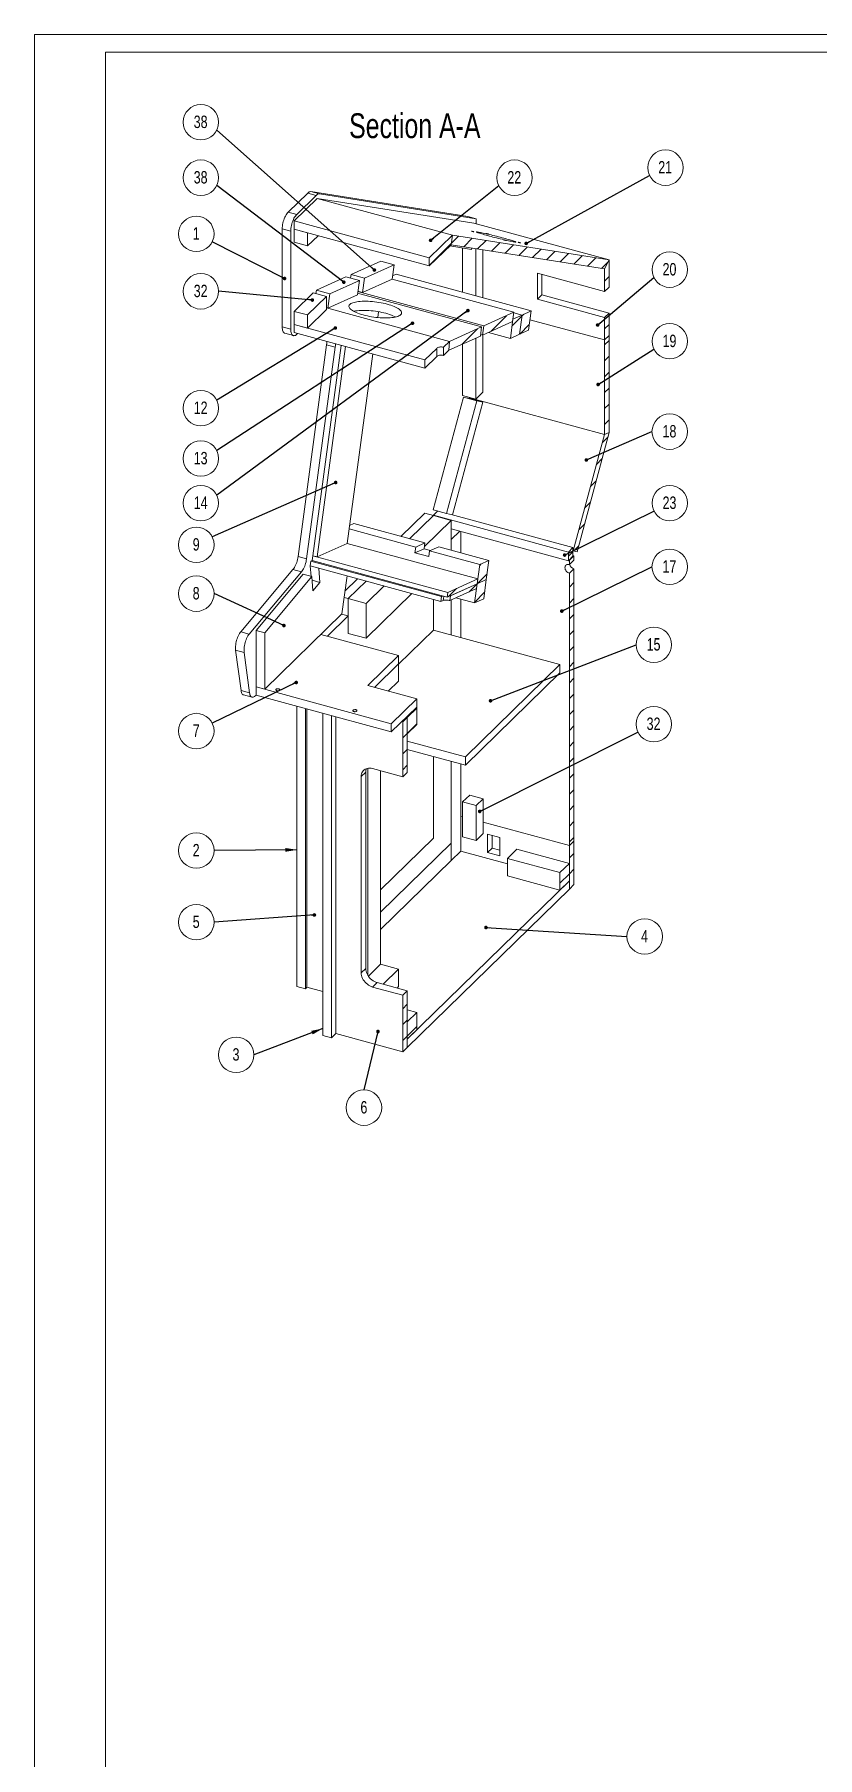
# Model space of a CAD drawing. Header units: millimetres. Extents: x 0 to 8323, y 0 to 5887.
# Drawn here: x 0 to 1546, y 2487 to 5887 of the extents above; entities that cross this region are included whole.
import ezdxf

# ---------------------------------------------------------------- set-up
doc = ezdxf.new("R2010")
doc.units = ezdxf.units.MM
doc.header["$LTSCALE"] = 7
doc.linetypes.add('CENTER', pattern=[10.16, 6.35, -1.27, 1.27, -1.27])
for name, color, linetype in [('MC-MITTE', 1, 'CENTER'), ('RAHMEN', 7, 'Continuous'), ('SLD-0', 7, 'Continuous')]:
    doc.layers.add(name, color=color, linetype=linetype)
doc.layers.add('MC_BEM', color=92, linetype='Continuous', lineweight=15)
doc.styles.add('SLDTEXTSTYLE1', font='TXT', dxfattribs={"width": 0.75})
doc.dimstyles.new('SLDDIMSTYLE0', dxfattribs={"dimtxt": 0, "dimasz": 7.112, "dimexe": 0, "dimexo": 0.0625, "dimgap": 0, "dimtad": 0, "dimtih": 1, "dimtoh": 1, "dimdec": 0, "dimrnd": 1e-09, "dimzin": 0, "dimdsep": 46, "dimtxsty": 'Standard', "dimblk1": 'DOT', "dimblk2": 'DOT', "dimsah": 1, "dimcen": 0.09, "dimadec": 0, "dimazin": 0, "dimtfac": 7.112, "dimtdec": 0, "dimtofl": 0, "dimtmove": 0, "dimatfit": 3, "dimldrblk": 'DOT', "dimfxl": 0, "dimfrac": 2, "dimtolj": 1, "dimtzin": 0, "dimarcsym": 0})
doc.dimstyles.new('SLDDIMSTYLE2', dxfattribs={"dimtxt": 0, "dimasz": 23.114, "dimexe": 0, "dimexo": 0.0625, "dimgap": 0, "dimtad": 0, "dimtih": 1, "dimtoh": 1, "dimdec": 0, "dimrnd": 1e-09, "dimzin": 0, "dimdsep": 46, "dimtxsty": 'Standard', "dimsah": 1, "dimcen": 0.09, "dimadec": 0, "dimazin": 0, "dimtfac": 23.114, "dimtdec": 0, "dimtofl": 0, "dimtmove": 0, "dimatfit": 3, "dimfxl": 0, "dimfrac": 2, "dimtolj": 1, "dimtzin": 0, "dimarcsym": 0})

# ---------------------------------------------------------------- blocks, each defined once
blk = doc.blocks.new('SW_NOTE_59')
at = {"layer": 'MC_BEM', "color": 0}
blk.add_circle((31.3, 15.7), 35, dxfattribs=at)
at = {"layer": 'MC_BEM', "color": 0, "insert": (30.8, 28.7), "char_height": 24.5, "attachment_point": 2, "style": 'SLDTEXTSTYLE1'}
blk.add_mtext('21', dxfattribs=at)
blk = doc.blocks.new('_DOT')
at = {"color": 0, "linetype": 'ByBlock', "lineweight": -2}
blk.add_line((-0.5, 0), (-1, 0), dxfattribs=at)
at = {"color": 0, "linetype": 'ByBlock', "const_width": 0.5}
blk.add_lwpolyline([(-0.25, 0, 1), (0.25, 0, 1)], format="xyb", close=True, dxfattribs=at)
blk = doc.blocks.new('SW_NOTE_60')
at = {"layer": 'MC_BEM', "color": 0}
blk.add_circle((31.3, 15.7), 35, dxfattribs=at)
at = {"layer": 'MC_BEM', "color": 0, "insert": (30.8, 28.7), "char_height": 24.5, "attachment_point": 2, "style": 'SLDTEXTSTYLE1'}
blk.add_mtext('22', dxfattribs=at)
blk = doc.blocks.new('SW_NOTE_61')
at = {"layer": 'MC_BEM', "color": 0}
blk.add_circle((-31.3, 15.7), 35, dxfattribs=at)
at = {"layer": 'MC_BEM', "color": 0, "insert": (-31.8, 28.7), "char_height": 24.5, "attachment_point": 2, "style": 'SLDTEXTSTYLE1'}
blk.add_mtext('38', dxfattribs=at)
blk = doc.blocks.new('SW_NOTE_62')
at = {"layer": 'MC_BEM', "color": 0}
blk.add_circle((-31.3, 15.7), 35, dxfattribs=at)
at = {"layer": 'MC_BEM', "color": 0, "insert": (-31.8, 28.7), "char_height": 24.5, "attachment_point": 2, "style": 'SLDTEXTSTYLE1'}
blk.add_mtext('38', dxfattribs=at)
blk = doc.blocks.new('SW_NOTE_63')
at = {"layer": 'MC_BEM', "color": 0}
blk.add_circle((-35, 0), 35, dxfattribs=at)
at = {"layer": 'MC_BEM', "color": 0, "insert": (-35.5, 13), "char_height": 24.5, "attachment_point": 2, "style": 'SLDTEXTSTYLE1'}
blk.add_mtext('32', dxfattribs=at)
blk = doc.blocks.new('SW_NOTE_64')
at = {"layer": 'MC_BEM', "color": 0}
blk.add_circle((-31.3, 15.7), 35, dxfattribs=at)
at = {"layer": 'MC_BEM', "color": 0, "insert": (-31.5, 28.7), "char_height": 24.5, "attachment_point": 2, "style": 'SLDTEXTSTYLE1'}
blk.add_mtext('1', dxfattribs=at)
blk = doc.blocks.new('SW_NOTE_65')
at = {"layer": 'MC_BEM', "color": 0}
blk.add_circle((31.3, 15.7), 35, dxfattribs=at)
at = {"layer": 'MC_BEM', "color": 0, "insert": (30.8, 28.7), "char_height": 24.5, "attachment_point": 2, "style": 'SLDTEXTSTYLE1'}
blk.add_mtext('20', dxfattribs=at)
blk = doc.blocks.new('SW_NOTE_66')
at = {"layer": 'MC_BEM', "color": 0}
blk.add_circle((31.3, 15.7), 35, dxfattribs=at)
at = {"layer": 'MC_BEM', "color": 0, "insert": (30.8, 28.7), "char_height": 24.5, "attachment_point": 2, "style": 'SLDTEXTSTYLE1'}
blk.add_mtext('19', dxfattribs=at)
blk = doc.blocks.new('SW_NOTE_67')
at = {"layer": 'MC_BEM', "color": 0}
blk.add_circle((35, 0), 35, dxfattribs=at)
at = {"layer": 'MC_BEM', "color": 0, "insert": (34.5, 13), "char_height": 24.5, "attachment_point": 2, "style": 'SLDTEXTSTYLE1'}
blk.add_mtext('18', dxfattribs=at)
blk = doc.blocks.new('SW_NOTE_68')
at = {"layer": 'MC_BEM', "color": 0}
blk.add_circle((31.3, 15.7), 35, dxfattribs=at)
at = {"layer": 'MC_BEM', "color": 0, "insert": (30.8, 28.7), "char_height": 24.5, "attachment_point": 2, "style": 'SLDTEXTSTYLE1'}
blk.add_mtext('23', dxfattribs=at)
blk = doc.blocks.new('SW_NOTE_69')
at = {"layer": 'MC_BEM', "color": 0}
blk.add_circle((35, 0), 35, dxfattribs=at)
at = {"layer": 'MC_BEM', "color": 0, "insert": (34.5, 13), "char_height": 24.5, "attachment_point": 2, "style": 'SLDTEXTSTYLE1'}
blk.add_mtext('17', dxfattribs=at)
blk = doc.blocks.new('SW_NOTE_70')
at = {"layer": 'MC_BEM', "color": 0}
blk.add_circle((35, 0), 35, dxfattribs=at)
at = {"layer": 'MC_BEM', "color": 0, "insert": (34.5, 13), "char_height": 24.5, "attachment_point": 2, "style": 'SLDTEXTSTYLE1'}
blk.add_mtext('15', dxfattribs=at)
blk = doc.blocks.new('SW_NOTE_71')
at = {"layer": 'MC_BEM', "color": 0}
blk.add_circle((31.3, 15.7), 35, dxfattribs=at)
at = {"layer": 'MC_BEM', "color": 0, "insert": (30.8, 28.7), "char_height": 24.5, "attachment_point": 2, "style": 'SLDTEXTSTYLE1'}
blk.add_mtext('32', dxfattribs=at)
blk = doc.blocks.new('SW_NOTE_72')
at = {"layer": 'MC_BEM', "color": 0}
blk.add_circle((35, 0), 35, dxfattribs=at)
at = {"layer": 'MC_BEM', "color": 0, "insert": (34.8, 13), "char_height": 24.5, "attachment_point": 2, "style": 'SLDTEXTSTYLE1'}
blk.add_mtext('4', dxfattribs=at)
blk = doc.blocks.new('SW_NOTE_73')
at = {"layer": 'MC_BEM', "color": 0}
blk.add_circle((0, -35), 35, dxfattribs=at)
at = {"layer": 'MC_BEM', "color": 0, "insert": (-0.2, -22.1), "char_height": 24.5, "attachment_point": 2, "style": 'SLDTEXTSTYLE1'}
blk.add_mtext('6', dxfattribs=at)
blk = doc.blocks.new('SW_NOTE_74')
at = {"layer": 'MC_BEM', "color": 0}
blk.add_circle((-35, 0), 35, dxfattribs=at)
at = {"layer": 'MC_BEM', "color": 0, "insert": (-35.3, 13), "char_height": 24.5, "attachment_point": 2, "style": 'SLDTEXTSTYLE1'}
blk.add_mtext('3', dxfattribs=at)
blk = doc.blocks.new('SW_NOTE_75')
at = {"layer": 'MC_BEM', "color": 0}
blk.add_circle((-35, 0), 35, dxfattribs=at)
at = {"layer": 'MC_BEM', "color": 0, "insert": (-35.3, 13), "char_height": 24.5, "attachment_point": 2, "style": 'SLDTEXTSTYLE1'}
blk.add_mtext('5', dxfattribs=at)
blk = doc.blocks.new('SW_NOTE_76')
at = {"layer": 'MC_BEM', "color": 0}
blk.add_circle((-35, 0), 35, dxfattribs=at)
at = {"layer": 'MC_BEM', "color": 0, "insert": (-35.3, 13), "char_height": 24.5, "attachment_point": 2, "style": 'SLDTEXTSTYLE1'}
blk.add_mtext('2', dxfattribs=at)
blk = doc.blocks.new('SW_NOTE_77')
at = {"layer": 'MC_BEM', "color": 0}
blk.add_circle((-31.3, -15.7), 35, dxfattribs=at)
at = {"layer": 'MC_BEM', "color": 0, "insert": (-31.5, -2.7), "char_height": 24.5, "attachment_point": 2, "style": 'SLDTEXTSTYLE1'}
blk.add_mtext('7', dxfattribs=at)
blk = doc.blocks.new('SW_NOTE_78')
at = {"layer": 'MC_BEM', "color": 0}
blk.add_circle((-35, 0), 35, dxfattribs=at)
at = {"layer": 'MC_BEM', "color": 0, "insert": (-35.3, 13), "char_height": 24.5, "attachment_point": 2, "style": 'SLDTEXTSTYLE1'}
blk.add_mtext('8', dxfattribs=at)
blk = doc.blocks.new('SW_NOTE_79')
at = {"layer": 'MC_BEM', "color": 0}
blk.add_circle((-31.3, -15.7), 35, dxfattribs=at)
at = {"layer": 'MC_BEM', "color": 0, "insert": (-31.5, -2.7), "char_height": 24.5, "attachment_point": 2, "style": 'SLDTEXTSTYLE1'}
blk.add_mtext('9', dxfattribs=at)
blk = doc.blocks.new('SW_NOTE_80')
at = {"layer": 'MC_BEM', "color": 0}
blk.add_circle((-31.3, -15.7), 35, dxfattribs=at)
at = {"layer": 'MC_BEM', "color": 0, "insert": (-31.8, -2.7), "char_height": 24.5, "attachment_point": 2, "style": 'SLDTEXTSTYLE1'}
blk.add_mtext('14', dxfattribs=at)
blk = doc.blocks.new('SW_NOTE_81')
at = {"layer": 'MC_BEM', "color": 0}
blk.add_circle((-31.3, -15.7), 35, dxfattribs=at)
at = {"layer": 'MC_BEM', "color": 0, "insert": (-31.8, -2.7), "char_height": 24.5, "attachment_point": 2, "style": 'SLDTEXTSTYLE1'}
blk.add_mtext('13', dxfattribs=at)
blk = doc.blocks.new('SW_NOTE_82')
at = {"layer": 'MC_BEM', "color": 0}
blk.add_circle((-31.3, -15.7), 35, dxfattribs=at)
at = {"layer": 'MC_BEM', "color": 0, "insert": (-31.8, -2.7), "char_height": 24.5, "attachment_point": 2, "style": 'SLDTEXTSTYLE1'}
blk.add_mtext('12', dxfattribs=at)

msp = doc.modelspace()

# ---------------------------------------------------------------- hatches: boundary and pattern name
at = {"linetype": 'Continuous', "lineweight": 0}
h = msp.add_hatch(dxfattribs=at)
h.set_pattern_fill('ANSI31', scale=7, style=0)
h.paths.add_polyline_path([(825.178, 5490.918), (779.579, 5446.412), (779.579, 5430.125), (822.66, 5472.174)], flags=0)
h = msp.add_hatch(dxfattribs=at)
h.set_pattern_fill('ANSI31', scale=7, style=0)
h.paths.add_polyline_path([(822.66, 5472.174), (1125.627, 5424.228), (1134.494, 5441.966), (825.178, 5490.918)], flags=0)
h = msp.add_hatch(dxfattribs=at)
h.set_pattern_fill('ANSI31', scale=7, style=0)
h.paths.add_polyline_path([(1134.494, 5388.545), (1134.494, 5441.966), (1125.627, 5424.228), (1125.627, 5379.89)], flags=0)
h = msp.add_hatch(dxfattribs=at)
h.set_pattern_fill('ANSI31', scale=7, style=0)
h.paths.add_polyline_path([(887.254, 5311.961), (884.818, 5293.924), (944.052, 5320.654), (946.488, 5338.691)], flags=0)
h = msp.add_hatch(dxfattribs=at)
h.set_pattern_fill('ANSI31', scale=7, style=0)
h.paths.add_polyline_path([(962.613, 5333.282), (957.485, 5295.309), (975.434, 5303.409), (980.563, 5341.382)], flags=0)
h = msp.add_hatch(dxfattribs=at)
h.set_pattern_fill('ANSI31', scale=7, style=0)
h.paths.add_polyline_path([(818.288, 5263.901), (880.331, 5291.899), (882.767, 5309.936), (819.53, 5281.399)], flags=0)
h = msp.add_hatch(dxfattribs=at)
h.set_pattern_fill('ANSI31', scale=7, style=0)
h.paths.add_polyline_path([(944.663, 5325.182), (939.535, 5287.209), (957.485, 5295.309), (962.613, 5333.282)], flags=0)
h = msp.add_hatch(dxfattribs=at)
h.set_pattern_fill('ANSI31', scale=7, style=0)
h.paths.add_polyline_path([(1125.627, 5328.46), (1125.627, 5284.122), (1134.494, 5292.777), (1134.494, 5337.115)], flags=0)
h = msp.add_hatch(dxfattribs=at)
h.set_pattern_fill('ANSI31', scale=7, style=0)
h.paths.add_polyline_path([(818.288, 5263.901), (819.53, 5281.399), (807.581, 5269.736), (807.581, 5253.45)], flags=0)
h = msp.add_hatch(dxfattribs=at)
h.set_pattern_fill('ANSI31', scale=7, style=0)
h.paths.add_polyline_path([(1125.627, 5097.764), (1134.494, 5101.468), (1134.494, 5292.777), (1125.627, 5284.122)], flags=0)
h = msp.add_hatch(dxfattribs=at)
h.set_pattern_fill('ANSI31', scale=7, style=0)
h.paths.add_polyline_path([(1125.627, 5097.764), (1063.87, 4868.185), (1071.237, 4866.31), (1134.494, 5101.468)], flags=0)
h = msp.add_hatch(dxfattribs=at)
h.set_pattern_fill('ANSI31', scale=7, style=0)
h.paths.add_polyline_path([(1063.136, 4874.319), (1054.269, 4865.665), (1054.269, 4848.521), (1063.136, 4857.176)], flags=0)
h = msp.add_hatch(dxfattribs=at)
h.set_pattern_fill('ANSI31', scale=7, style=0)
h.paths.add_polyline_path([(892.097, 4811.154), (897.225, 4849.127), (879.276, 4841.027), (874.147, 4803.054)], flags=0)
h = msp.add_hatch(dxfattribs=at)
h.set_pattern_fill('ANSI31', scale=7, style=0)
h.paths.add_polyline_path([(1065.003, 4849.569), (1065.003, 4858.141), (1056.136, 4849.486), (1056.136, 4840.915)], flags=0)
h = msp.add_hatch(dxfattribs=at)
h.set_pattern_fill('ANSI31', scale=7, style=0)
h.paths.add_polyline_path([(1056.136, 4823.771), (1056.136, 4286.327), (1065.003, 4294.982), (1065.003, 4832.426)], flags=0)
h = msp.add_hatch(dxfattribs=at)
h.set_pattern_fill('ANSI31', scale=7, style=0)
h.paths.add_polyline_path([(816.196, 4785.817), (814.914, 4776.323), (874.147, 4803.054), (875.429, 4812.547)], flags=0)
h = msp.add_hatch(dxfattribs=at)
h.set_pattern_fill('ANSI31', scale=7, style=0)
h.paths.add_polyline_path([(820.363, 4769.868), (872.865, 4793.56), (874.147, 4803.054), (821.645, 4779.361)], flags=0)
h = msp.add_hatch(dxfattribs=at)
h.set_pattern_fill('ANSI31', scale=7, style=0)
h.paths.add_polyline_path([(892.097, 4811.154), (874.147, 4803.054), (869.019, 4765.081), (886.968, 4773.181)], flags=0)
h = msp.add_hatch(dxfattribs=at)
h.set_pattern_fill('ANSI31', scale=7, style=0)
h.paths.add_polyline_path([(1037.468, 4643.546), (850.79, 4461.343), (850.79, 4445.056), (1037.468, 4627.26)], flags=0)
h = msp.add_hatch(dxfattribs=at)
h.set_pattern_fill('ANSI31', scale=7, style=0)
h.paths.add_polyline_path([(754.695, 4575.843), (704.469, 4526.821), (704.469, 4510.535), (754.695, 4559.556)], flags=0)
h = msp.add_hatch(dxfattribs=at)
h.set_pattern_fill('ANSI31', scale=7, style=0)
h.paths.add_polyline_path([(754.697, 4559.559), (736.029, 4541.338), (736.029, 4507.052), (754.697, 4525.272)], flags=0)
h = msp.add_hatch(dxfattribs=at)
h.set_pattern_fill('ANSI31', scale=7, style=0)
h.paths.add_polyline_path([(736.029, 4430.845), (736.029, 4541.338), (727.162, 4532.684), (727.162, 4422.191)], flags=0)
h = msp.add_hatch(dxfattribs=at)
h.set_pattern_fill('ANSI31', scale=7, style=0)
h.paths.add_polyline_path([(1065.003, 4294.982), (1056.136, 4286.327), (1056.136, 4200.611), (1065.003, 4209.265)], flags=0)
h = msp.add_hatch(dxfattribs=at)
h.set_pattern_fill('ANSI31', scale=7, style=0)
h.paths.add_polyline_path([(1056.136, 4251.183), (1037.468, 4232.963), (1037.468, 4198.676), (1056.136, 4216.897)], flags=0)
h = msp.add_hatch(dxfattribs=at)
h.set_pattern_fill('ANSI31', scale=7, style=0)
h.paths.add_polyline_path([(1056.136, 4216.897), (736.029, 3904.463), (736.029, 3888.177), (1056.136, 4200.611)], flags=0)
h = msp.add_hatch(dxfattribs=at)
h.set_pattern_fill('ANSI31', scale=7, style=0)
h.paths.add_polyline_path([(727.162, 3991.104), (727.162, 3879.522), (736.029, 3888.177), (736.029, 3999.759)], flags=0)
h = msp.add_hatch(dxfattribs=at)
h.set_pattern_fill('ANSI31', scale=7, style=0)
h.paths.add_polyline_path([(754.697, 3956.97), (736.029, 3938.75), (736.029, 3904.463), (754.697, 3922.683)], flags=0)

# ---------------------------------------------------------------- linework, layer by layer
at = {"color": 7, "linetype": 'Continuous', "lineweight": 15}
for p, q in [((545.737, 5576.928), (562.541, 5572.361)), ((545.737, 5576.928), (855.373, 5527.926)), ((501.088, 5536.597), (539.508, 5574.096)), ((512.816, 5518.912), (558.415, 5563.418)), ((517.892, 5532.03), (556.312, 5569.529)), ((539.508, 5574.096), (556.312, 5569.529)), ((558.415, 5563.418), (825.178, 5490.918)), ((825.178, 5490.918), (558.415, 5563.418)), ((558.415, 5563.418), (867.731, 5514.466)), ((562.541, 5572.361), (872.176, 5523.359)), ((501.088, 5536.597), (517.892, 5532.03)), ((779.579, 5446.412), (512.816, 5518.912)), ((512.816, 5502.626), (512.816, 5518.912)), ((855.373, 5527.926), (872.176, 5523.359)), ((867.731, 5514.466), (1134.494, 5441.966)), ((1134.494, 5441.966), (867.731, 5514.466)), ((872.176, 5523.359), (872.176, 5513.258)), ((489.234, 5503.255), (506.038, 5498.688)), ((489.234, 5310.178), (489.234, 5503.255)), ((506.038, 5305.611), (506.038, 5498.688)), ((539.349, 5495.415), (512.816, 5502.626)), ((512.816, 5502.626), (512.816, 5476.911)), ((779.579, 5430.125), (512.816, 5502.626)), ((512.816, 5476.911), (539.349, 5469.7)), ((539.349, 5469.7), (539.349, 5495.415)), ((539.349, 5469.7), (559.957, 5489.814)), ((779.579, 5446.412), (825.178, 5490.918)), ((822.66, 5472.174), (825.178, 5490.918)), ((825.178, 5490.918), (822.66, 5472.174)), ((825.178, 5490.918), (1134.494, 5441.966)), ((779.579, 5430.125), (822.66, 5472.174)), ((779.579, 5446.412), (779.579, 5430.125)), ((820.058, 5469.634), (863.068, 5462.827)), ((822.66, 5472.174), (1125.627, 5424.228)), ((844.863, 5378.263), (844.863, 5465.708)), ((863.068, 5462.827), (863.787, 5465.666)), ((871.396, 5371.052), (871.396, 5464.462)), ((885.397, 5367.246), (885.397, 5462.246)), ((1125.627, 5424.228), (1134.494, 5441.966)), ((1134.494, 5441.966), (1125.627, 5424.228)), ((1134.494, 5441.966), (1134.494, 5388.545)), ((556.614, 5382.379), (614.95, 5408.705)), ((641.482, 5401.494), (614.95, 5408.705)), ((625.236, 5413.346), (624.267, 5406.172)), ((625.236, 5413.346), (683.572, 5439.671)), ((651.768, 5406.135), (625.236, 5413.346)), ((651.768, 5406.135), (710.104, 5432.46)), ((710.104, 5432.46), (683.572, 5439.671)), ((706.258, 5403.981), (710.104, 5432.46)), ((713.8, 5413.883), (707.192, 5410.901)), ((980.563, 5341.382), (713.8, 5413.883)), ((1125.627, 5379.89), (992.964, 5415.945)), ((992.964, 5415.945), (992.964, 5364.515)), ((1001.831, 5413.535), (1001.831, 5373.17)), ((1125.627, 5424.228), (1125.627, 5379.89)), ((512.816, 5340.621), (550.152, 5377.062)), ((576.685, 5369.851), (550.152, 5377.062)), ((556.614, 5382.379), (555.692, 5375.556)), ((583.146, 5375.168), (556.614, 5382.379)), ((579.3, 5346.689), (583.146, 5375.168)), ((579.3, 5346.689), (637.636, 5373.014)), ((583.146, 5375.168), (641.482, 5401.494)), ((637.636, 5373.014), (641.482, 5401.494)), ((638.098, 5376.432), (882.767, 5309.936)), ((887.254, 5311.961), (638.52, 5379.562)), ((638.605, 5380.188), (647.922, 5377.655)), ((647.922, 5377.655), (651.768, 5406.135)), ((647.922, 5377.655), (706.258, 5403.981)), ((706.258, 5403.981), (946.488, 5338.691)), ((1001.831, 5373.17), (992.964, 5364.515)), ((1001.831, 5373.17), (1134.494, 5337.115)), ((1125.627, 5379.89), (1134.494, 5388.545)), ((539.349, 5333.41), (512.816, 5340.621)), ((512.816, 5340.621), (512.816, 5314.906)), ((539.349, 5333.41), (576.685, 5369.851)), ((539.349, 5307.695), (576.685, 5344.136)), ((576.685, 5344.136), (576.685, 5369.851)), ((576.685, 5347.4), (579.3, 5346.689)), ((576.685, 5347.4), (819.53, 5281.399)), ((679.274, 5339.963), (677.713, 5328.403)), ((887.254, 5311.961), (946.488, 5338.691)), ((944.052, 5320.654), (946.488, 5338.691)), ((980.563, 5341.382), (962.613, 5333.282)), ((975.434, 5303.409), (980.563, 5341.382)), ((992.964, 5364.515), (1125.627, 5328.46)), ((489.234, 5310.178), (506.038, 5305.611)), ((512.816, 5314.906), (539.349, 5307.695)), ((770.735, 5244.81), (512.816, 5314.906)), ((512.816, 5298.62), (512.816, 5314.906)), ((539.349, 5307.695), (539.349, 5333.41)), ((819.53, 5281.399), (882.767, 5309.936)), ((880.331, 5291.899), (882.767, 5309.936)), ((884.818, 5293.924), (944.052, 5320.654)), ((887.254, 5311.961), (884.818, 5293.924)), ((944.663, 5325.182), (939.535, 5287.209)), ((962.613, 5333.282), (944.663, 5325.182)), ((962.613, 5333.282), (946.354, 5337.701)), ((962.613, 5333.282), (957.485, 5295.309)), ((978.239, 5324.179), (1125.627, 5284.122)), ((1134.494, 5337.115), (1125.627, 5328.46)), ((1125.627, 5328.46), (1125.627, 5284.122)), ((1134.494, 5337.115), (1134.494, 5292.777)), ((494.426, 5297.237), (511.23, 5292.67)), ((770.735, 5228.523), (512.816, 5298.62)), ((519.359, 5296.842), (517.892, 5295.409)), ((520.413, 4856.516), (576.899, 5274.732)), ((549.433, 4858.317), (605.497, 5273.432)), ((558.277, 4855.913), (614.341, 5271.028)), ((576.899, 5274.732), (593.703, 5270.165)), ((807.581, 5269.736), (819.53, 5281.399)), ((818.288, 5263.901), (880.331, 5291.899)), ((818.288, 5263.901), (819.53, 5281.399)), ((844.863, 5174.483), (844.863, 5275.893)), ((871.396, 5167.272), (871.396, 5287.867)), ((884.818, 5293.924), (880.754, 5295.029)), ((885.397, 5180.937), (885.397, 5294.185)), ((939.535, 5287.209), (896.099, 5299.014)), ((939.535, 5287.209), (957.485, 5295.309)), ((957.485, 5295.309), (975.434, 5303.409)), ((1125.627, 5284.122), (1134.494, 5292.777)), ((1125.627, 5284.122), (1125.627, 5097.764)), ((1134.494, 5292.777), (1134.494, 5101.468)), ((537.217, 4851.949), (593.703, 5270.165)), ((667.995, 5256.446), (617.511, 4882.644)), ((794.07, 5267.585), (770.735, 5244.81)), ((770.735, 5228.523), (794.07, 5251.299)), ((770.735, 5244.81), (770.735, 5228.523)), ((794.07, 5267.585), (794.07, 5251.299)), ((807.581, 5253.45), (807.581, 5269.736)), ((807.581, 5253.45), (818.288, 5263.901)), ((786.973, 4949.212), (846.718, 5171.313)), ((871.396, 5167.272), (844.863, 5174.483)), ((873.251, 5164.102), (846.718, 5171.313)), ((846.718, 5171.313), (858.35, 5168.352)), ((858.864, 5170.265), (858.35, 5168.352)), ((858.864, 5170.677), (858.864, 5170.265)), ((1125.627, 5097.764), (858.864, 5170.265)), ((885.397, 5180.937), (871.396, 5167.272)), ((813.505, 4942.001), (873.251, 5164.102)), ((825.137, 4939.041), (884.882, 5161.142)), ((858.35, 5168.352), (884.882, 5161.142)), ((884.882, 5161.142), (873.251, 5164.102)), ((1134.494, 5101.468), (1071.237, 4866.31)), ((1134.494, 5101.468), (1125.627, 5097.764)), ((1125.627, 5097.764), (1063.87, 4868.185)), ((723.561, 4896.325), (770.705, 4942.339)), ((740.365, 4891.758), (787.509, 4937.772)), ((770.705, 4942.339), (787.509, 4937.772)), ((813.505, 4942.001), (786.973, 4949.212)), ((787.506, 4938.165), (796.243, 4946.692)), ((787.506, 4938.165), (787.506, 4937.773)), ((1054.269, 4865.665), (787.506, 4938.165)), ((787.509, 4937.772), (822.886, 4928.157)), ((825.137, 4939.041), (813.505, 4942.001)), ((1063.136, 4874.319), (822.906, 4939.609)), ((752.804, 4875.399), (621.357, 4911.123)), ((630.463, 4921.627), (622.277, 4917.933)), ((770.754, 4883.499), (630.463, 4921.627)), ((769.785, 4876.329), (822.886, 4928.157)), ((822.886, 4928.157), (822.886, 4869.33)), ((822.886, 4911.406), (1054.269, 4848.521)), ((839.687, 4906.84), (822.886, 4890.442)), ((841.554, 4864.257), (841.554, 4906.333)), ((617.511, 4882.644), (558.277, 4855.913)), ((617.511, 4882.644), (875.429, 4812.547)), ((752.804, 4875.399), (751.265, 4864.007)), ((769.215, 4872.107), (751.265, 4864.007)), ((751.265, 4864.007), (778.682, 4856.556)), ((770.754, 4883.499), (752.804, 4875.399)), ((770.754, 4883.499), (769.215, 4872.107)), ((769.215, 4872.107), (781.837, 4868.677)), ((778.682, 4856.556), (780.221, 4867.948)), ((798.17, 4876.048), (780.221, 4867.948)), ((879.276, 4841.027), (780.221, 4867.948)), ((897.225, 4849.127), (798.17, 4876.048)), ((822.886, 4869.33), (822.886, 4890.442)), ((1063.136, 4874.319), (1054.269, 4865.665)), ((1054.269, 4865.665), (1054.269, 4848.521)), ((1063.136, 4874.319), (1063.136, 4857.176)), ((1063.136, 4868.384), (1063.87, 4868.185)), ((1063.87, 4868.185), (1071.237, 4866.31)), ((407.402, 4708.461), (510.392, 4831.091)), ((510.392, 4831.091), (527.196, 4826.525)), ((520.413, 4856.516), (537.217, 4851.949)), ((545.907, 4847.811), (544.625, 4838.318)), ((544.625, 4838.318), (802.544, 4768.221)), ((546.033, 4817.6), (544.627, 4838.318)), ((548.151, 4848.824), (545.907, 4847.811)), ((545.907, 4847.811), (803.826, 4777.715)), ((548.151, 4848.824), (549.433, 4858.317)), ((814.914, 4776.323), (548.151, 4848.824)), ((549.433, 4858.317), (558.277, 4855.913)), ((816.196, 4785.817), (549.433, 4858.317)), ((563.327, 4805.806), (561.431, 4833.751)), ((879.276, 4841.027), (874.147, 4803.054)), ((897.225, 4849.127), (879.276, 4841.027)), ((892.097, 4811.154), (897.225, 4849.127)), ((1054.269, 4848.521), (1063.136, 4857.176)), ((1056.136, 4849.486), (1055.449, 4849.673)), ((1065.003, 4858.141), (1056.136, 4849.486)), ((1056.136, 4840.915), (1065.003, 4849.569)), ((1056.136, 4849.486), (1056.136, 4840.915)), ((1065.003, 4832.426), (1056.136, 4823.771)), ((1065.003, 4858.141), (1063.136, 4858.648)), ((1065.003, 4858.141), (1065.003, 4849.569)), ((1065.003, 4832.426), (1065.003, 4294.982)), ((424.206, 4703.894), (527.196, 4826.525)), ((530.72, 4821.761), (437.706, 4711.009)), ((547.524, 4817.194), (454.51, 4706.442)), ((530.72, 4821.761), (547.524, 4817.194)), ((549.421, 4789.247), (547.524, 4817.194)), ((563.327, 4805.806), (548.015, 4809.967)), ((549.421, 4789.247), (563.327, 4805.806)), ((606.98, 4743.569), (617.116, 4818.617)), ((613.042, 4788.455), (638.101, 4812.913)), ((619.499, 4773.789), (654.905, 4808.346)), ((654.876, 4764.174), (690.282, 4798.732)), ((814.914, 4776.323), (874.147, 4803.054)), ((816.196, 4785.817), (875.429, 4812.547)), ((874.147, 4803.054), (821.645, 4779.361)), ((874.147, 4803.054), (869.019, 4765.081)), ((872.865, 4793.56), (874.147, 4803.054)), ((874.147, 4803.054), (875.429, 4812.547)), ((892.097, 4811.154), (874.147, 4803.054)), ((886.968, 4773.181), (892.097, 4811.154)), ((1056.136, 4823.771), (1056.136, 4286.327)), ((611.36, 4776), (619.499, 4773.789)), ((619.499, 4705.215), (619.499, 4773.789)), ((619.499, 4773.789), (654.876, 4764.174)), ((619.499, 4739.502), (619.499, 4773.789)), ((745.237, 4783.796), (654.876, 4695.6)), ((654.876, 4695.6), (654.876, 4764.174)), ((787.509, 4711.48), (787.509, 4772.307)), ((803.826, 4777.715), (802.544, 4768.221)), ((807.031, 4770.246), (802.544, 4768.221)), ((806.07, 4778.727), (803.826, 4777.715)), ((816.196, 4785.817), (814.914, 4776.323)), ((872.865, 4793.56), (820.363, 4769.868)), ((820.363, 4769.868), (821.645, 4779.361)), ((822.886, 4701.865), (822.886, 4771.006)), ((869.019, 4765.081), (832.031, 4775.133)), ((841.554, 4696.791), (841.554, 4772.545)), ((869.019, 4765.081), (886.968, 4773.181)), ((454.51, 4594.754), (606.98, 4743.569)), ((619.499, 4739.502), (578.542, 4699.527)), ((606.447, 4743.049), (619.499, 4739.502)), ((407.402, 4708.461), (424.206, 4703.894)), ((454.51, 4706.442), (437.706, 4711.009)), ((437.706, 4711.009), (437.706, 4599.321)), ((454.51, 4706.442), (454.51, 4594.754)), ((718.849, 4661.395), (565.491, 4703.074)), ((619.499, 4705.215), (654.876, 4695.6)), ((787.509, 4711.48), (718.851, 4644.467)), ((1037.468, 4643.546), (787.509, 4711.48)), ((397.19, 4672.284), (413.993, 4667.717)), ((407.781, 4592.305), (397.19, 4672.284)), ((424.585, 4587.738), (413.993, 4667.717)), ((658.094, 4602.097), (718.849, 4661.395)), ((718.849, 4661.395), (718.849, 4645.109)), ((671.146, 4598.549), (718.851, 4645.111)), ((671.146, 4598.549), (718.849, 4645.109)), ((718.851, 4645.111), (718.849, 4645.112)), ((718.851, 4610.824), (718.851, 4645.111)), ((850.79, 4461.343), (1037.468, 4643.546)), ((850.79, 4445.056), (1037.468, 4627.26)), ((1037.468, 4627.26), (1037.468, 4643.546)), ((407.781, 4592.305), (424.585, 4587.738)), ((454.51, 4594.754), (437.706, 4599.321)), ((437.706, 4599.321), (704.469, 4526.821)), ((437.706, 4599.321), (437.706, 4583.035)), ((754.695, 4575.843), (658.094, 4602.097)), ((698.624, 4591.082), (718.851, 4610.824)), ((412.708, 4583.689), (429.512, 4579.122)), ((438.027, 4582.948), (434.47, 4580.425)), ((437.706, 4583.035), (704.469, 4510.535)), ((518.188, 4561.162), (518.188, 4008.426)), ((534.992, 4556.595), (534.992, 4003.859)), ((704.469, 4526.821), (754.695, 4575.843)), ((704.469, 4510.535), (754.695, 4559.556)), ((754.697, 4559.559), (736.029, 4541.338)), ((754.695, 4559.556), (754.695, 4575.843)), ((754.697, 4559.559), (754.695, 4559.559)), ((754.697, 4525.272), (754.697, 4559.559)), ((537.955, 4555.789), (537.955, 4006.752)), ((569.49, 3911.28), (569.49, 4547.219)), ((586.294, 3906.713), (586.294, 4542.652)), ((595.185, 4540.236), (595.185, 3915.391)), ((704.469, 4526.821), (704.469, 4510.535)), ((736.029, 4541.338), (727.162, 4532.684)), ((727.162, 4532.684), (727.162, 4422.191)), ((736.029, 4541.338), (736.029, 4507.052)), ((736.029, 4541.338), (736.029, 4430.845)), ((736.029, 4507.052), (754.697, 4525.272)), ((736.029, 4492.532), (850.79, 4461.343)), ((736.029, 4476.246), (850.79, 4445.056)), ((787.509, 4300.896), (787.509, 4462.255)), ((850.79, 4461.343), (850.79, 4445.056)), ((645.168, 4422.703), (654.035, 4431.358)), ((645.168, 4422.703), (645.168, 4035.16)), ((654.035, 4431.358), (654.035, 4043.815)), ((658.097, 4438.902), (658.097, 4030.225)), ((727.162, 4422.191), (667.632, 4438.37)), ((683.472, 4434.065), (683.472, 4052.135)), ((736.029, 4430.845), (727.162, 4422.191)), ((822.886, 4256.995), (822.886, 4452.64)), ((841.554, 4275.215), (841.554, 4447.567)), ((845.241, 4372.46), (859.242, 4386.126)), ((871.774, 4365.25), (845.241, 4372.46)), ((845.241, 4303.887), (845.241, 4372.46)), ((859.242, 4386.126), (885.775, 4378.915)), ((885.775, 4378.915), (871.774, 4365.25)), ((871.774, 4296.676), (871.774, 4365.25)), ((885.775, 4310.341), (885.775, 4378.915)), ((841.554, 4344.646), (845.241, 4343.644)), ((885.775, 4332.628), (1056.136, 4286.327)), ((683.472, 4199.353), (787.509, 4300.896)), ((683.472, 4155.209), (822.888, 4291.284)), ((822.888, 4256.997), (822.888, 4291.284)), ((871.774, 4296.676), (845.241, 4303.887)), ((885.775, 4310.341), (871.774, 4296.676)), ((894.619, 4272.794), (894.619, 4308.795)), ((894.619, 4308.795), (918.498, 4302.305)), ((903.486, 4281.449), (903.486, 4306.385)), ((918.498, 4302.305), (918.498, 4266.304)), ((1056.136, 4286.327), (1065.003, 4294.982)), ((1056.136, 4286.327), (1056.136, 4200.611)), ((1065.003, 4294.982), (1065.003, 4209.265)), ((683.472, 4120.923), (822.888, 4256.997)), ((841.554, 4275.215), (822.886, 4256.995)), ((933.659, 4250.183), (841.554, 4275.215)), ((894.619, 4272.794), (903.486, 4281.449)), ((918.498, 4266.304), (894.619, 4272.794)), ((918.498, 4277.369), (903.486, 4281.449)), ((952.327, 4279.396), (933.659, 4261.176)), ((933.659, 4261.176), (933.659, 4226.889)), ((1037.468, 4232.963), (933.659, 4261.176)), ((1056.136, 4251.183), (952.327, 4279.396)), ((1056.136, 4251.183), (1037.468, 4232.963)), ((1056.136, 4216.897), (1056.136, 4251.183)), ((736.029, 3904.463), (1056.136, 4216.897)), ((1037.468, 4198.676), (933.659, 4226.889)), ((1037.468, 4232.963), (1037.468, 4198.676)), ((1037.468, 4198.676), (1056.136, 4216.897)), ((1056.136, 4200.611), (1056.136, 4216.897)), ((736.029, 3888.177), (1056.136, 4200.611)), ((1056.136, 4200.611), (1065.003, 4209.265)), ((659.232, 4028.476), (683.474, 4052.137)), ((718.851, 4042.522), (683.474, 4052.137)), ((645.168, 4035.16), (654.035, 4043.815)), ((667.632, 4007.283), (676.499, 4015.938)), ((676.499, 4015.938), (736.029, 3999.759)), ((688.322, 4012.725), (718.851, 4042.522)), ((718.851, 4008.236), (718.851, 4042.522)), ((534.992, 4003.859), (518.188, 4008.426)), ((534.992, 4003.859), (537.955, 4006.752)), ((537.955, 4006.752), (569.49, 3998.181)), ((667.632, 4007.283), (727.162, 3991.104)), ((715.799, 4005.257), (718.851, 4008.236)), ((727.162, 3991.104), (736.029, 3999.759)), ((727.162, 3991.104), (727.162, 3879.522)), ((736.029, 3999.759), (736.029, 3888.177)), ((754.697, 3956.97), (736.029, 3962.044)), ((754.697, 3956.97), (736.029, 3938.75)), ((754.697, 3922.683), (754.697, 3956.97)), ((569.49, 3911.28), (586.294, 3906.713)), ((595.185, 3915.391), (586.294, 3906.713)), ((595.185, 3915.391), (727.162, 3879.522)), ((736.029, 3938.75), (736.029, 3904.463)), ((736.029, 3904.463), (754.697, 3922.683)), ((727.162, 3879.522), (736.029, 3888.177)), ((736.029, 3904.463), (736.029, 3888.177))]:
    msp.add_line(p, q, dxfattribs=at)
at = {"color": 8, "linetype": 'Continuous', "lineweight": 15}
msp.add_line((808.102, 4778.175), (807.031, 4770.246), dxfattribs=at)
at = {"color": 7, "linetype": 'Continuous', "lineweight": 15, "flags": 128}
for points in [[(489.234, 5503.255), (489.32, 5505.964), (489.578, 5508.802), (490.004, 5511.728), (490.591, 5514.698), (491.332, 5517.671), (492.215, 5520.602), (493.227, 5523.449), (494.354, 5526.171), (495.579, 5528.726), (496.884, 5531.08), (498.251, 5533.196), (499.659, 5535.044), (501.088, 5536.597)], [(506.038, 5498.688), (506.124, 5501.397), (506.382, 5504.235), (506.808, 5507.161), (507.395, 5510.131), (508.136, 5513.104), (509.019, 5516.035), (510.031, 5518.882), (511.158, 5521.604), (512.383, 5524.16), (513.688, 5526.513), (515.055, 5528.629), (516.463, 5530.477), (517.892, 5532.03)], [(867.496, 5497.624), (867.707, 5497.61), (867.55, 5497.689), (867.048, 5497.85), (866.277, 5498.068), (865.356, 5498.31), (864.423, 5498.539), (863.622, 5498.72), (863.074, 5498.826), (862.862, 5498.84), (863.019, 5498.761), (863.521, 5498.6), (864.292, 5498.382), (865.214, 5498.14), (866.146, 5497.911), (866.947, 5497.73), (867.496, 5497.624)], [(946.795, 5477.695), (948.127, 5477.502), (949.136, 5477.395), (949.814, 5477.375), (950.154, 5477.442), (950.154, 5477.597), (949.814, 5477.836), (949.136, 5478.159), (948.127, 5478.562), (946.795, 5479.042), (945.152, 5479.595), (943.213, 5480.216), (940.994, 5480.899), (938.515, 5481.638), (935.799, 5482.427), (932.868, 5483.259), (929.748, 5484.126), (926.468, 5485.022), (923.055, 5485.938), (919.54, 5486.865), (915.953, 5487.797), (912.327, 5488.724), (908.693, 5489.639), (905.082, 5490.534), (901.528, 5491.4), (898.06, 5492.23), (894.71, 5493.017), (891.506, 5493.753), (888.478, 5494.434), (885.651, 5495.051), (883.05, 5495.6), (880.699, 5496.077), (878.618, 5496.477), (876.825, 5496.796), (875.336, 5497.031), (874.164, 5497.182), (873.32, 5497.245), (872.81, 5497.221), (872.64, 5497.11), (872.81, 5496.913), (873.32, 5496.632), (874.164, 5496.268), (875.336, 5495.826), (876.825, 5495.309), (878.618, 5494.722), (880.7, 5494.069), (883.051, 5493.357), (885.651, 5492.592), (888.478, 5491.781), (891.507, 5490.93), (894.71, 5490.048), (898.061, 5489.141), (901.528, 5488.218), (905.083, 5487.288), (908.693, 5486.357), (912.328, 5485.435), (915.954, 5484.529), (919.54, 5483.648), (923.056, 5482.799), (926.468, 5481.99), (929.749, 5481.227), (932.868, 5480.518), (935.799, 5479.868), (938.516, 5479.284), (940.994, 5478.771), (943.213, 5478.332), (945.152, 5477.972), (946.795, 5477.695)], [(896.085, 5493.099), (896.297, 5493.085), (896.139, 5493.164), (895.637, 5493.325), (894.867, 5493.543), (893.945, 5493.785), (893.013, 5494.014), (892.211, 5494.195), (891.663, 5494.301), (891.451, 5494.316), (891.609, 5494.236), (892.111, 5494.075), (892.881, 5493.857), (893.803, 5493.616), (894.736, 5493.387), (895.537, 5493.205), (896.085, 5493.099)], [(931.174, 5480.318), (931.385, 5480.303), (931.228, 5480.382), (930.726, 5480.543), (929.955, 5480.761), (929.034, 5481.003), (928.101, 5481.232), (927.3, 5481.414), (926.752, 5481.519), (926.54, 5481.534), (926.697, 5481.454), (927.199, 5481.294), (927.97, 5481.076), (928.892, 5480.834), (929.824, 5480.605), (930.626, 5480.423), (931.174, 5480.318)], [(959.763, 5475.793), (959.975, 5475.779), (959.817, 5475.858), (959.315, 5476.019), (958.545, 5476.237), (957.623, 5476.479), (956.691, 5476.708), (955.889, 5476.889), (955.341, 5476.995), (955.129, 5477.009), (955.287, 5476.93), (955.789, 5476.769), (956.559, 5476.551), (957.481, 5476.309), (958.414, 5476.08), (959.215, 5475.899), (959.763, 5475.793)], [(626.396, 5356.751), (624.609, 5355.83), (623.151, 5354.829), (622.033, 5353.755), (621.262, 5352.615), (620.843, 5351.417), (620.779, 5350.17), (621.071, 5348.881), (621.716, 5347.56), (622.711, 5346.215), (624.047, 5344.857), (625.717, 5343.493), (627.709, 5342.133), (630.009, 5340.788), (632.602, 5339.465), (635.469, 5338.174), (638.591, 5336.923), (641.948, 5335.722), (645.515, 5334.579), (649.269, 5333.5), (653.184, 5332.494), (657.233, 5331.568), (661.388, 5330.728), (665.622, 5329.979), (669.905, 5329.327), (674.208, 5328.775), (678.501, 5328.329), (682.756, 5327.991), (686.942, 5327.763), (691.033, 5327.647), (694.999, 5327.643), (698.814, 5327.752), (702.451, 5327.973), (705.885, 5328.305), (709.094, 5328.744), (712.056, 5329.289), (714.749, 5329.935), (717.156, 5330.677), (719.26, 5331.512), (721.047, 5332.433), (722.504, 5333.434), (723.622, 5334.508), (724.393, 5335.648), (724.812, 5336.846), (724.876, 5338.093), (724.584, 5339.382), (723.939, 5340.703), (722.945, 5342.048), (721.608, 5343.406), (719.938, 5344.77), (717.946, 5346.13), (715.646, 5347.475), (713.054, 5348.798), (710.186, 5350.089), (707.064, 5351.34), (703.708, 5352.541), (700.14, 5353.684), (696.387, 5354.763), (692.472, 5355.769), (688.423, 5356.695), (684.267, 5357.535), (680.034, 5358.284), (675.751, 5358.936), (671.448, 5359.487), (667.154, 5359.934), (662.9, 5360.272), (658.713, 5360.5), (654.623, 5360.616), (650.657, 5360.62), (646.842, 5360.511), (643.205, 5360.29), (639.77, 5359.958), (636.561, 5359.519), (633.6, 5358.974), (630.907, 5358.328), (628.5, 5357.586), (626.396, 5356.751)], [(713.072, 5329.513), (710.618, 5330.761), (707.75, 5332.052), (704.628, 5333.302), (701.272, 5334.504), (697.704, 5335.647), (693.951, 5336.726), (690.036, 5337.731), (685.987, 5338.658), (681.831, 5339.498), (677.598, 5340.247), (673.315, 5340.899), (669.012, 5341.45), (664.718, 5341.897), (660.464, 5342.235), (656.277, 5342.463), (652.187, 5342.579), (648.22, 5342.583), (644.406, 5342.473), (640.769, 5342.253), (637.334, 5341.921), (634.125, 5341.482), (631.164, 5340.937), (630.147, 5340.713)], [(494.426, 5297.237), (494.354, 5297.258), (493.227, 5297.779), (492.215, 5298.65), (491.332, 5299.858), (490.591, 5301.386), (490.004, 5303.21), (489.578, 5305.304), (489.32, 5307.638), (489.234, 5310.178)], [(517.892, 5295.409), (516.463, 5294.173), (515.055, 5293.273), (513.688, 5292.721), (512.383, 5292.526), (511.158, 5292.691), (510.031, 5293.212), (509.019, 5294.083), (508.136, 5295.291), (507.395, 5296.819), (506.808, 5298.643), (506.382, 5300.737), (506.124, 5303.071), (506.038, 5305.611)], [(807.581, 5269.736), (805.766, 5270.118), (803.841, 5270.309), (801.881, 5270.304), (799.96, 5270.102), (798.153, 5269.711), (796.529, 5269.145), (795.15, 5268.427), (794.07, 5267.585)], [(794.07, 5251.299), (795.15, 5252.141), (796.529, 5252.859), (798.153, 5253.424), (799.96, 5253.816), (801.881, 5254.018), (803.841, 5254.023), (805.766, 5253.832), (807.581, 5253.45)], [(510.392, 4831.091), (511.764, 4832.877), (513.098, 4834.917), (514.376, 4837.185), (515.579, 4839.65), (516.692, 4842.276), (517.699, 4845.027), (518.586, 4847.867), (519.341, 4850.755), (519.953, 4853.651), (520.413, 4856.516)], [(527.196, 4826.525), (528.568, 4828.31), (529.902, 4830.35), (531.179, 4832.618), (532.383, 4835.083), (533.496, 4837.709), (534.503, 4840.46), (535.39, 4843.3), (536.144, 4846.188), (536.757, 4849.084), (537.217, 4851.949)], [(1056.136, 4840.915), (1054.41, 4841.219), (1052.751, 4841.182), (1051.222, 4840.805), (1049.882, 4840.104), (1048.782, 4839.104), (1047.965, 4837.844), (1047.461, 4836.373), (1047.291, 4834.746), (1047.461, 4833.028), (1047.965, 4831.283), (1048.782, 4829.579), (1049.882, 4827.981), (1051.222, 4826.551), (1052.751, 4825.343), (1054.41, 4824.405), (1056.136, 4823.771)], [(820.363, 4769.868), (818.551, 4770.298), (816.637, 4770.633), (814.693, 4770.862), (812.795, 4770.974), (811.015, 4770.966), (809.422, 4770.838), (808.077, 4770.595), (807.031, 4770.246)], [(397.19, 4672.284), (396.975, 4674.635), (396.928, 4677.178), (397.048, 4679.876), (397.335, 4682.692), (397.783, 4685.585), (398.387, 4688.515), (399.138, 4691.441), (400.026, 4694.32), (401.037, 4697.112), (402.158, 4699.778), (403.373, 4702.28), (404.664, 4704.582), (406.013, 4706.652), (407.402, 4708.461)], [(413.993, 4667.717), (413.779, 4670.068), (413.732, 4672.611), (413.852, 4675.309), (414.139, 4678.125), (414.587, 4681.018), (415.191, 4683.948), (415.942, 4686.874), (416.829, 4689.753), (417.841, 4692.545), (418.962, 4695.211), (420.176, 4697.713), (421.468, 4700.015), (422.817, 4702.085), (424.206, 4703.894)], [(412.708, 4583.689), (412.386, 4583.791), (411.277, 4584.392), (410.287, 4585.344), (409.431, 4586.632), (408.721, 4588.238), (408.169, 4590.139), (407.781, 4592.305)], [(483.95, 4593.001), (484.343, 4593.581), (484.387, 4594.195), (484.077, 4594.788), (483.442, 4595.308), (482.538, 4595.708), (481.445, 4595.953), (480.26, 4596.022), (479.089, 4595.907), (478.035, 4595.62), (477.192, 4595.185), (476.636, 4594.642), (476.415, 4594.039), (476.549, 4593.428), (477.027, 4592.866), (477.805, 4592.4), (478.815, 4592.074), (479.967, 4591.916), (481.158, 4591.939), (482.283, 4592.142), (483.242, 4592.507), (483.95, 4593.001)], [(434.47, 4580.425), (433.061, 4579.587), (431.699, 4579.104), (430.402, 4578.983), (429.19, 4579.224), (428.081, 4579.825), (427.091, 4580.777), (426.235, 4582.065), (425.525, 4583.671), (424.973, 4585.572), (424.585, 4587.738)], [(636.074, 4551.657), (636.467, 4552.237), (636.511, 4552.851), (636.202, 4553.444), (635.567, 4553.964), (634.662, 4554.364), (633.569, 4554.609), (632.384, 4554.677), (631.213, 4554.563), (630.159, 4554.276), (629.317, 4553.841), (628.76, 4553.298), (628.539, 4552.694), (628.673, 4552.084), (629.151, 4551.522), (629.929, 4551.056), (630.939, 4550.73), (632.091, 4550.571), (633.283, 4550.595), (634.408, 4550.798), (635.367, 4551.163), (636.074, 4551.657)], [(667.632, 4438.37), (664.924, 4438.947), (662.256, 4439.198), (659.666, 4439.12), (657.192, 4438.713), (654.871, 4437.984), (652.735, 4436.943), (650.817, 4435.605), (649.144, 4433.99), (647.741, 4432.121), (646.627, 4430.027), (645.82, 4427.736), (645.331, 4425.283), (645.168, 4422.703)], [(645.168, 4035.16), (645.331, 4032.492), (645.82, 4029.773), (646.627, 4027.043), (647.741, 4024.343), (649.144, 4021.712), (650.817, 4019.187), (652.735, 4016.807), (654.871, 4014.605), (657.192, 4012.614), (659.666, 4010.863), (662.256, 4009.377), (664.924, 4008.178), (667.632, 4007.283)], [(654.035, 4043.815), (654.199, 4041.146), (654.688, 4038.427), (655.495, 4035.698), (656.608, 4032.998), (658.011, 4030.366), (659.684, 4027.842), (661.603, 4025.462), (663.738, 4023.26), (666.059, 4021.269), (668.533, 4019.517), (671.123, 4018.031), (673.791, 4016.832), (676.499, 4015.938)]]:
    msp.add_lwpolyline(points, dxfattribs=at)
at = {"color": 7, "linetype": 'Continuous', "lineweight": 15}
for centre, radius, start, end in [((545.516, 5569.147), 7.784, 88.376321, 140.516599), ((562.32, 5564.58), 7.784, 88.376321, 140.516599), ((529.891, 5281.299), 47.464, 352.046369, 359.734813), ((546.695, 5276.733), 47.464, 352.046369, 359.734813), ((1068.489, 4844.4), 12.471, 194.841738, 253.768329), ((672.384, 4431.522), 18.35, 158.873161, 180.512306)]:
    msp.add_arc(centre, radius, start, end, dxfattribs=at)
at = {"layer": 'RAHMEN', "lineweight": 0}
for q in [(8323, 5887), (0, 0)]:
    msp.add_line((0, 5887), q, dxfattribs=at)
at = {"layer": 'SLD-0', "lineweight": 15}
for q in [(8288, 5852), (140, 35)]:
    msp.add_line((140, 5852), q, dxfattribs=at)

# ---------------------------------------------------------------- block references
at = {"layer": 'MC_BEM'}
for name, p in [('SW_NOTE_61', (359.89, 5698.14)), ('SW_NOTE_59', (1214.406, 5608.504)), ('SW_NOTE_62', (359.89, 5588.674)), ('SW_NOTE_60', (916.5, 5588.674)), ('SW_NOTE_64', (350.834, 5477.719)), ('SW_NOTE_65', (1222.888, 5407.226)), ('SW_NOTE_63', (363.609, 5380.175)), ('SW_NOTE_66', (1222.888, 5265.895)), ('SW_NOTE_82', (359.89, 5165.256)), ('SW_NOTE_67', (1219.169, 5103.245)), ('SW_NOTE_81', (359.89, 5065.878)), ('SW_NOTE_80', (359.89, 4977.962)), ('SW_NOTE_68', (1222.888, 4946.555)), ('SW_NOTE_79', (350.834, 4895.662)), ('SW_NOTE_69', (1219.169, 4836.517)), ('SW_NOTE_78', (354.554, 4783.561)), ('SW_NOTE_70', (1187.762, 4682.692)), ('SW_NOTE_71', (1191.481, 4510.299)), ('SW_NOTE_77', (350.834, 4528.066)), ('SW_NOTE_76', (354.554, 4276.582)), ('SW_NOTE_75', (354.554, 4135.252)), ('SW_NOTE_72', (1169.766, 4107.055)), ('SW_NOTE_74', (433.185, 3873.452)), ('SW_NOTE_73', (650.574, 3804.271))]:
    msp.add_blockref(name, p, dxfattribs=at)

# ---------------------------------------------------------------- texts
at = {"layer": 'MC-MITTE', "insert": (750.934, 5731.442), "char_height": 49, "attachment_point": 2, "style": 'SLDTEXTSTYLE1'}
msp.add_mtext('Section A-A', dxfattribs=at)

# ---------------------------------------------------------------- leaders
at = {"layer": 'MC_BEM'}
for points, dimstyle in [([(671.16, 5422.107), (359.89, 5698.14)], 'SLDDIMSTYLE0'), ([(610.694, 5398.14), (359.89, 5588.674)], 'SLDDIMSTYLE0'), ([(782.108, 5480.753), (916.5, 5588.674)], 'SLDDIMSTYLE0'), ([(970.83, 5474.744), (1214.406, 5608.504)], 'SLDDIMSTYLE0'), ([(493.787, 5405.447), (350.834, 5477.719)], 'SLDDIMSTYLE0'), ([(1111.763, 5313.636), (1222.888, 5407.226)], 'SLDDIMSTYLE0'), ([(548.587, 5362.824), (363.609, 5380.175)], 'SLDDIMSTYLE0'), ([(855.768, 5342.079), (359.89, 4977.962)], 'SLDDIMSTYLE0'), ([(746.268, 5317.051), (359.89, 5065.878)], 'SLDDIMSTYLE0'), ([(594.011, 5307.665), (359.89, 5165.256)], 'SLDDIMSTYLE0'), ([(1112.758, 5196.221), (1222.888, 5265.895)], 'SLDDIMSTYLE0'), ([(1089.592, 5047.322), (1219.169, 5103.245)], 'SLDDIMSTYLE0'), ([(594.674, 5002.818), (350.834, 4895.662)], 'SLDDIMSTYLE0'), ([(1046.688, 4859.627), (1222.888, 4946.555)], 'SLDDIMSTYLE0'), ([(1041.018, 4749.049), (1219.169, 4836.517)], 'SLDDIMSTYLE0'), ([(492.575, 4720.543), (354.554, 4783.561)], 'SLDDIMSTYLE0'), ([(900.445, 4572.138), (1187.762, 4682.692)], 'SLDDIMSTYLE0'), ([(516.799, 4608.22), (350.834, 4528.066)], 'SLDDIMSTYLE0'), ([(879.005, 4353.768), (1191.481, 4510.299)], 'SLDDIMSTYLE0'), ([(518.188, 4278.051), (354.554, 4276.582)], 'SLDDIMSTYLE2'), ([(552.683, 4149.467), (354.554, 4135.252)], 'SLDDIMSTYLE0'), ([(891.414, 4124.671), (1169.766, 4107.055)], 'SLDDIMSTYLE0'), ([(569.49, 3925.446), (433.185, 3873.452)], 'SLDDIMSTYLE2'), ([(678.209, 3919.47), (650.574, 3804.271)], 'SLDDIMSTYLE0')]:
    msp.add_leader(points, dimstyle=dimstyle, dxfattribs=at)

doc.saveas('drawing.dxf')
